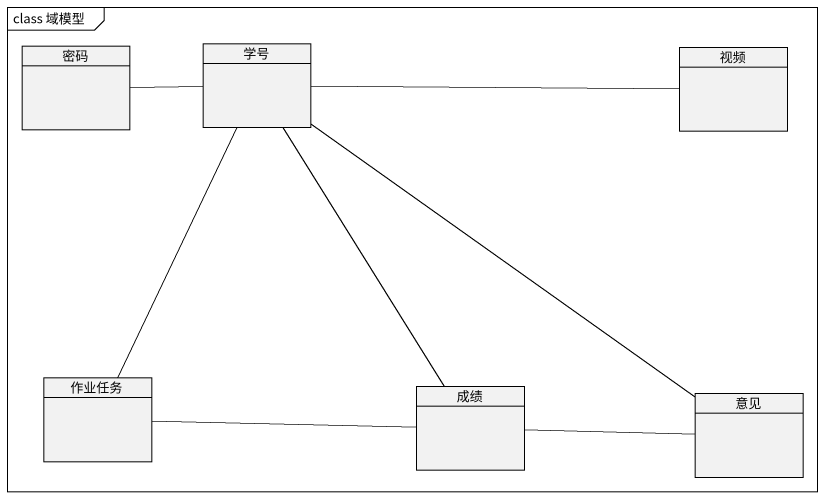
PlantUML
@startuml
mainframe class 域模型
hide circle
hide empty members
class 密码
class 学号
class 视频
class 作业任务
class 成绩
class 意见
密码 -right- 学号
学号 -right- 视频
学号 -- 作业任务
学号 -- 成绩
学号 -- 意见
作业任务 -right- 成绩
成绩 -right- 意见
@enduml
